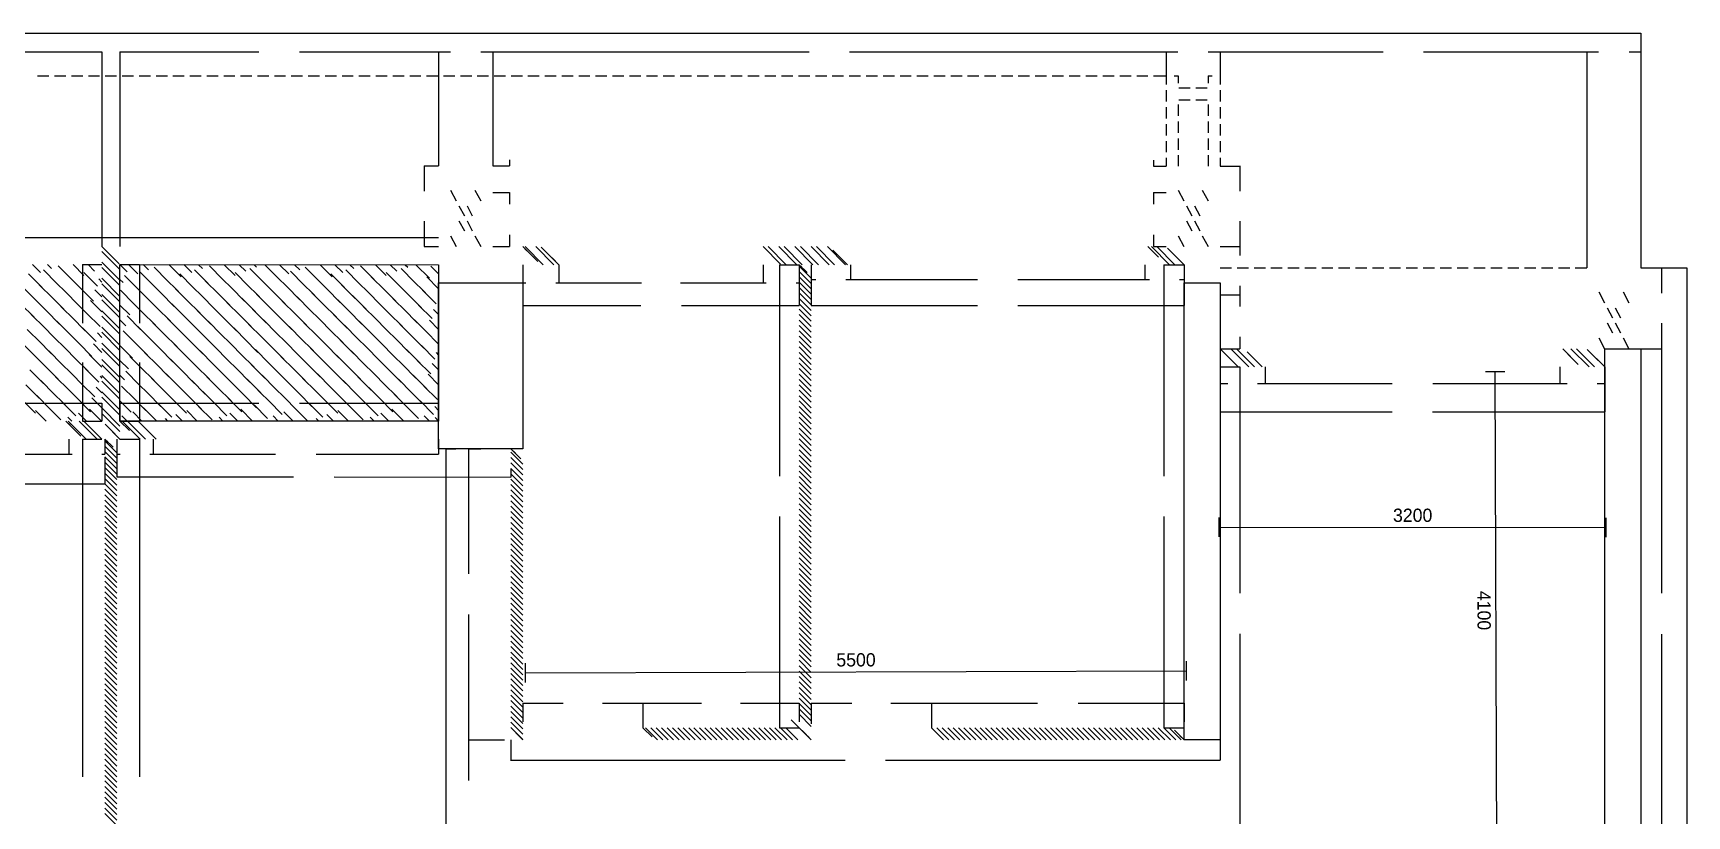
# Model space of a CAD drawing. Header units: metres. Extents: x -20.8 to 16.7, y -14.9 to 14.7.
# Drawn here: x 2.97 to 16.73, y 8.19 to 14.7 of the extents above; entities that cross this region are included whole.
import ezdxf
from ezdxf.enums import TextEntityAlignment as Align

# ---------------------------------------------------------------- set-up
doc = ezdxf.new("R2010")
doc.units = ezdxf.units.M
for name, color, linetype in [('CAD_DIM_TEXT', 3, 'Continuous'), ('CAD_DIM_WALL_TO_WALL', 1, 'Continuous'), ('CAD_PLAN_WALLS', 8, 'Continuous')]:
    doc.layers.add(name, color=color, linetype=linetype)

msp = doc.modelspace()

# ---------------------------------------------------------------- linework, layer by layer
at = {"layer": 'CAD_DIM_WALL_TO_WALL'}
for p, q in [((15.213, 11.882), (15.053, 11.881)), ((15.147, 7.914), (15.133, 11.882)), ((12.835, 10.509), (12.835, 10.669)), ((16.056, 10.508), (16.056, 10.668)), ((12.835, 10.589), (16.056, 10.588)), ((7.066, 9.299), (7.066, 9.459)), ((7.066, 9.379), (12.564, 9.395)), ((12.565, 9.315), (12.564, 9.475))]:
    msp.add_line(p, q, dxfattribs=at)
at = {"layer": 'CAD_PLAN_WALLS'}
for p, q in [((-1.36, 14.697), (16.345, 14.697)), ((16.345, 14.697), (16.345, 12.747)), ((2.385, 14.543), (3.542, 14.543)), ((3.492, 14.543), (3.542, 14.543)), ((3.542, 14.543), (3.542, 12.923)), ((3.542, 14.543), (3.542, 12.923)), ((3.692, 14.543), (3.692, 12.923)), ((3.692, 14.543), (3.742, 14.543)), ((3.692, 14.543), (3.692, 12.923)), ((3.692, 14.543), (4.848, 14.543)), ((5.186, 14.543), (6.343, 14.543)), ((6.343, 14.543), (6.342, 13.593)), ((6.343, 14.543), (6.342, 13.593)), ((6.342, 14.543), (6.441, 14.543)), ((6.694, 14.543), (6.793, 14.543)), ((6.793, 14.543), (6.793, 13.593)), ((6.793, 14.543), (6.793, 13.593)), ((6.793, 14.543), (9.425, 14.543)), ((9.761, 14.543), (12.394, 14.543)), ((12.394, 14.543), (12.394, 14.343)), ((12.394, 14.543), (12.394, 14.343)), ((12.394, 14.543), (12.492, 14.543)), ((12.745, 14.543), (12.844, 14.543)), ((12.844, 14.543), (12.844, 14.343)), ((12.844, 14.543), (12.844, 14.343)), ((12.844, 14.543), (14.201, 14.543)), ((14.537, 14.543), (15.895, 14.543)), ((15.895, 14.543), (15.895, 12.747)), ((15.895, 14.543), (15.895, 12.747)), ((15.895, 14.543), (15.993, 14.543)), ((16.246, 14.543), (16.345, 14.543)), ((16.345, 14.543), (16.345, 12.747)), ((3.007, 14.343), (3.101, 14.343)), ((3.148, 14.343), (3.242, 14.343)), ((3.289, 14.343), (3.382, 14.343)), ((3.429, 14.343), (3.523, 14.343)), ((3.57, 14.343), (3.664, 14.343)), ((3.711, 14.343), (3.804, 14.343)), ((3.851, 14.343), (3.945, 14.343)), ((3.992, 14.343), (4.086, 14.343)), ((4.133, 14.343), (4.226, 14.343)), ((4.273, 14.343), (4.367, 14.343)), ((4.414, 14.343), (4.508, 14.343)), ((4.555, 14.343), (4.648, 14.343)), ((4.695, 14.343), (4.789, 14.343)), ((4.836, 14.343), (4.93, 14.343)), ((4.977, 14.343), (5.07, 14.343)), ((5.117, 14.343), (5.211, 14.343)), ((5.258, 14.343), (5.352, 14.343)), ((5.399, 14.343), (5.492, 14.343)), ((5.539, 14.343), (5.633, 14.343)), ((5.68, 14.343), (5.774, 14.343)), ((5.821, 14.343), (5.914, 14.343)), ((5.961, 14.343), (6.055, 14.343)), ((6.102, 14.343), (6.196, 14.343)), ((6.242, 14.343), (6.336, 14.343)), ((6.383, 14.343), (6.477, 14.343)), ((6.524, 14.343), (6.618, 14.343)), ((6.664, 14.343), (6.758, 14.343)), ((6.805, 14.343), (6.899, 14.343)), ((6.946, 14.343), (7.04, 14.343)), ((7.086, 14.343), (7.18, 14.343)), ((7.227, 14.343), (7.321, 14.343)), ((7.368, 14.343), (7.461, 14.343)), ((7.508, 14.343), (7.602, 14.343)), ((7.649, 14.343), (7.743, 14.343)), ((7.79, 14.343), (7.883, 14.343)), ((7.93, 14.343), (8.024, 14.343)), ((8.071, 14.343), (8.165, 14.343)), ((8.212, 14.343), (8.305, 14.343)), ((8.352, 14.343), (8.446, 14.343)), ((8.493, 14.343), (8.587, 14.343)), ((8.634, 14.343), (8.727, 14.343)), ((8.774, 14.343), (8.868, 14.343)), ((8.915, 14.343), (9.009, 14.343)), ((9.056, 14.343), (9.149, 14.343)), ((9.196, 14.343), (9.29, 14.343)), ((9.337, 14.343), (9.431, 14.343)), ((9.478, 14.343), (9.571, 14.343)), ((9.618, 14.343), (9.712, 14.343)), ((9.759, 14.343), (9.853, 14.343)), ((9.9, 14.343), (9.993, 14.343)), ((10.04, 14.343), (10.134, 14.343)), ((10.181, 14.343), (10.275, 14.343)), ((10.322, 14.343), (10.415, 14.343)), ((10.462, 14.343), (10.556, 14.343)), ((10.603, 14.343), (10.697, 14.343)), ((10.743, 14.343), (10.837, 14.343)), ((10.884, 14.343), (10.978, 14.343)), ((11.025, 14.343), (11.119, 14.343)), ((11.165, 14.343), (11.259, 14.343)), ((11.306, 14.343), (11.4, 14.343)), ((11.447, 14.343), (11.541, 14.343)), ((11.587, 14.343), (11.681, 14.343)), ((11.728, 14.343), (11.822, 14.343)), ((11.869, 14.343), (11.962, 14.343)), ((12.009, 14.343), (12.103, 14.343)), ((12.15, 14.343), (12.244, 14.343)), ((12.291, 14.343), (12.394, 14.343)), ((12.394, 14.343), (12.394, 14.269)), ((12.461, 14.343), (12.494, 14.343)), ((12.494, 14.343), (12.494, 14.282)), ((12.744, 14.343), (12.744, 14.282)), ((12.744, 14.343), (12.777, 14.343)), ((12.844, 14.343), (12.844, 14.269)), ((12.394, 14.222), (12.394, 14.129)), ((12.502, 14.243), (12.595, 14.243)), ((12.642, 14.243), (12.736, 14.243)), ((12.844, 14.222), (12.844, 14.129)), ((12.394, 14.082), (12.394, 13.988)), ((12.494, 14.104), (12.494, 14.01)), ((12.502, 14.143), (12.595, 14.143)), ((12.642, 14.143), (12.736, 14.143)), ((12.744, 14.104), (12.744, 14.01)), ((12.844, 14.082), (12.844, 13.988)), ((12.394, 13.941), (12.394, 13.847)), ((12.494, 13.963), (12.494, 13.869)), ((12.744, 13.963), (12.744, 13.869)), ((12.844, 13.941), (12.844, 13.847)), ((12.394, 13.8), (12.394, 13.707)), ((12.494, 13.822), (12.494, 13.728)), ((12.744, 13.822), (12.744, 13.728)), ((12.844, 13.8), (12.844, 13.707)), ((6.932, 13.643), (6.932, 13.593)), ((12.289, 13.642), (12.289, 13.592)), ((12.394, 13.66), (12.394, 13.592)), ((12.494, 13.682), (12.494, 13.592)), ((12.744, 13.682), (12.744, 13.592)), ((12.844, 13.66), (12.844, 13.592)), ((6.222, 13.593), (6.342, 13.593)), ((6.222, 13.593), (6.222, 13.382)), ((6.793, 13.593), (6.932, 13.593)), ((12.289, 13.592), (12.394, 13.592)), ((12.844, 13.592), (13.007, 13.592)), ((13.007, 13.593), (13.007, 13.382)), ((6.442, 13.393), (6.49, 13.302)), ((6.645, 13.393), (6.693, 13.302)), ((6.793, 13.373), (6.932, 13.373)), ((6.793, 13.373), (6.932, 13.373)), ((6.932, 13.373), (6.932, 13.274)), ((6.932, 13.373), (6.932, 13.323)), ((12.289, 13.372), (12.394, 13.372)), ((12.289, 13.372), (12.289, 13.274)), ((12.289, 13.372), (12.394, 13.372)), ((12.289, 13.372), (12.289, 13.322)), ((12.494, 13.392), (12.542, 13.302)), ((12.696, 13.392), (12.744, 13.302)), ((6.512, 13.261), (6.557, 13.178)), ((6.579, 13.261), (6.623, 13.178)), ((12.564, 13.261), (12.608, 13.178)), ((12.63, 13.261), (12.674, 13.178)), ((6.222, 13.133), (6.222, 12.922)), ((6.512, 13.137), (6.557, 13.054)), ((6.579, 13.137), (6.623, 13.054)), ((12.564, 13.137), (12.608, 13.054)), ((12.63, 13.137), (12.674, 13.054)), ((13.007, 13.133), (13.007, 12.922)), ((0.891, 12.998), (6.342, 12.997)), ((6.442, 13.013), (6.49, 12.922)), ((6.645, 13.013), (6.693, 12.922)), ((6.932, 13.021), (6.932, 12.922)), ((12.289, 13.021), (12.289, 12.922)), ((12.494, 13.012), (12.542, 12.922)), ((12.696, 13.012), (12.744, 12.922)), ((3.542, 12.923), (3.596, 12.868)), ((3.542, 12.923), (3.686, 12.778)), ((3.542, 12.883), (3.692, 12.733)), ((6.222, 12.922), (6.342, 12.922)), ((6.793, 12.922), (6.932, 12.922)), ((7.043, 12.922), (7.077, 12.888)), ((7.043, 12.922), (7.167, 12.798)), ((7.062, 12.922), (7.212, 12.772)), ((7.152, 12.922), (7.302, 12.772)), ((7.197, 12.919), (7.343, 12.772)), ((7.286, 12.829), (7.343, 12.772)), ((9.043, 12.922), (9.098, 12.867)), ((9.043, 12.922), (9.188, 12.777)), ((9.083, 12.922), (9.233, 12.772)), ((9.173, 12.922), (9.323, 12.772)), ((9.218, 12.922), (9.368, 12.772)), ((9.307, 12.922), (9.457, 12.772)), ((9.352, 12.922), (9.502, 12.772)), ((9.442, 12.922), (9.592, 12.772)), ((9.487, 12.922), (9.637, 12.772)), ((9.577, 12.922), (9.727, 12.772)), ((9.622, 12.894), (9.743, 12.772)), ((9.712, 12.804), (9.743, 12.772)), ((12.244, 12.922), (12.332, 12.834)), ((12.244, 12.922), (12.287, 12.879)), ((12.272, 12.922), (12.422, 12.772)), ((12.289, 12.922), (12.394, 12.922)), ((12.317, 12.922), (12.467, 12.772)), ((12.406, 12.91), (12.544, 12.772)), ((12.451, 12.865), (12.544, 12.772)), ((12.844, 12.922), (13.007, 12.922)), ((12.844, 12.922), (13.007, 12.922)), ((13.007, 12.922), (13.007, 12.849)), ((2.932, 12.695), (3.044, 12.582)), ((2.965, 12.773), (3.032, 12.706)), ((3.055, 12.728), (3.167, 12.616)), ((3.089, 12.773), (3.122, 12.74)), ((3.179, 12.762), (3.291, 12.65)), ((3.268, 12.672), (3.381, 12.56)), ((3.302, 12.773), (3.391, 12.683)), ((3.379, 12.773), (3.542, 12.773)), ((3.379, 12.773), (3.379, 12.285)), ((3.392, 12.706), (3.504, 12.594)), ((3.426, 12.773), (3.481, 12.717)), ((3.542, 12.793), (3.692, 12.643)), ((3.542, 12.749), (3.692, 12.598)), ((3.542, 12.659), (3.692, 12.509)), ((3.692, 12.773), (3.751, 12.714)), ((3.692, 12.773), (3.854, 12.773)), ((3.692, 12.773), (6.342, 12.772)), ((3.692, 11.472), (3.692, 12.773)), ((3.729, 12.683), (3.841, 12.571)), ((3.762, 12.773), (3.84, 12.695)), ((3.852, 12.717), (3.965, 12.605)), ((3.854, 12.773), (3.854, 12.285)), ((3.886, 12.773), (3.93, 12.728)), ((3.976, 12.751), (4.088, 12.638)), ((4.066, 12.661), (4.178, 12.549)), ((4.099, 12.773), (4.2, 12.672)), ((4.189, 12.695), (4.301, 12.582)), ((4.223, 12.773), (4.289, 12.706)), ((4.313, 12.728), (4.425, 12.616)), ((4.346, 12.772), (4.379, 12.74)), ((4.436, 12.762), (4.548, 12.65)), ((4.526, 12.672), (4.638, 12.56)), ((4.56, 12.772), (4.649, 12.683)), ((4.649, 12.706), (4.762, 12.594)), ((4.683, 12.772), (4.739, 12.717)), ((4.773, 12.74), (4.885, 12.627)), ((4.807, 12.772), (4.828, 12.751)), ((4.896, 12.772), (5.008, 12.661)), ((4.986, 12.683), (5.099, 12.571)), ((5.02, 12.772), (5.098, 12.695)), ((5.11, 12.717), (5.222, 12.605)), ((5.143, 12.772), (5.188, 12.728)), ((5.233, 12.751), (5.346, 12.638)), ((5.323, 12.661), (5.435, 12.549)), ((5.357, 12.772), (5.457, 12.672)), ((5.447, 12.695), (5.559, 12.582)), ((5.48, 12.772), (5.547, 12.706)), ((5.57, 12.728), (5.682, 12.616)), ((5.604, 12.772), (5.637, 12.74)), ((5.694, 12.762), (5.806, 12.65)), ((5.783, 12.672), (5.896, 12.56)), ((5.817, 12.772), (5.906, 12.683)), ((5.907, 12.706), (6.019, 12.594)), ((5.941, 12.772), (5.996, 12.717)), ((6.03, 12.74), (6.143, 12.627)), ((6.064, 12.772), (6.086, 12.751)), ((6.154, 12.772), (6.266, 12.661)), ((6.244, 12.67), (6.342, 12.571)), ((6.277, 12.76), (6.342, 12.695)), ((6.342, 12.772), (6.342, 11.472)), ((7.043, 12.772), (7.043, 12.622)), ((7.043, 12.772), (7.043, 12.432)), ((7.343, 12.772), (7.343, 12.622)), ((7.343, 12.772), (7.343, 12.622)), ((9.043, 12.772), (9.043, 12.622)), ((9.043, 12.772), (9.043, 12.622)), ((9.179, 12.772), (9.343, 12.772)), ((9.179, 12.772), (9.179, 11.015)), ((9.343, 12.772), (9.343, 12.622)), ((9.343, 12.772), (9.364, 12.751)), ((9.343, 12.772), (9.409, 12.706)), ((9.343, 12.772), (9.343, 12.432)), ((9.343, 12.761), (9.443, 12.661)), ((9.343, 12.716), (9.443, 12.616)), ((9.343, 12.671), (9.443, 12.571)), ((9.443, 12.772), (9.443, 12.432)), ((9.443, 12.772), (9.443, 12.649)), ((9.768, 12.772), (9.768, 12.649)), ((9.768, 12.772), (9.768, 12.649)), ((12.219, 12.772), (12.219, 12.648)), ((12.219, 12.772), (12.219, 12.648)), ((12.375, 12.772), (12.544, 12.772)), ((12.375, 12.772), (12.375, 11.015)), ((12.544, 12.772), (12.544, 12.648)), ((12.544, 12.772), (12.544, 12.432)), ((12.844, 12.747), (12.939, 12.747)), ((12.986, 12.747), (13.08, 12.747)), ((13.127, 12.747), (13.221, 12.747)), ((13.267, 12.747), (13.361, 12.747)), ((13.408, 12.747), (13.502, 12.747)), ((13.549, 12.747), (13.643, 12.747)), ((13.689, 12.747), (13.783, 12.747)), ((13.83, 12.747), (13.924, 12.747)), ((13.971, 12.747), (14.064, 12.747)), ((14.111, 12.747), (14.205, 12.747)), ((14.252, 12.747), (14.346, 12.747)), ((14.393, 12.747), (14.486, 12.747)), ((14.533, 12.747), (14.627, 12.747)), ((14.674, 12.747), (14.768, 12.747)), ((14.815, 12.747), (14.908, 12.747)), ((14.955, 12.747), (15.049, 12.747)), ((15.096, 12.747), (15.19, 12.747)), ((15.237, 12.747), (15.33, 12.747)), ((15.377, 12.747), (15.471, 12.747)), ((15.518, 12.747), (15.612, 12.747)), ((15.659, 12.747), (15.752, 12.747)), ((15.799, 12.747), (15.895, 12.747)), ((16.345, 12.747), (16.517, 12.747)), ((16.345, 12.747), (16.727, 12.747)), ((16.517, 12.747), (16.517, 12.535)), ((16.727, 12.747), (16.727, 0.242)), ((2.898, 12.571), (3.01, 12.459)), ((3.021, 12.605), (3.134, 12.493)), ((3.145, 12.639), (3.257, 12.526)), ((3.235, 12.549), (3.347, 12.436)), ((3.358, 12.582), (3.471, 12.47)), ((3.482, 12.564), (3.542, 12.504)), ((3.515, 12.654), (3.542, 12.627)), ((3.542, 12.614), (3.692, 12.464)), ((3.542, 12.524), (3.692, 12.374)), ((3.692, 12.65), (3.718, 12.624)), ((3.695, 12.56), (3.807, 12.448)), ((3.819, 12.594), (3.931, 12.481)), ((3.942, 12.627), (4.054, 12.515)), ((4.032, 12.537), (4.144, 12.425)), ((4.155, 12.571), (4.268, 12.459)), ((4.279, 12.605), (4.391, 12.493)), ((4.402, 12.638), (4.515, 12.526)), ((4.492, 12.549), (4.605, 12.436)), ((4.616, 12.582), (4.728, 12.47)), ((4.739, 12.616), (4.852, 12.504)), ((4.829, 12.526), (4.941, 12.414)), ((4.863, 12.65), (4.975, 12.537)), ((4.953, 12.56), (5.065, 12.448)), ((5.076, 12.594), (5.188, 12.481)), ((5.2, 12.627), (5.312, 12.515)), ((5.289, 12.537), (5.402, 12.425)), ((5.413, 12.571), (5.525, 12.459)), ((5.536, 12.605), (5.649, 12.492)), ((5.66, 12.638), (5.772, 12.526)), ((5.75, 12.549), (5.862, 12.436)), ((5.873, 12.582), (5.986, 12.47)), ((5.997, 12.616), (6.109, 12.504)), ((6.087, 12.526), (6.199, 12.414)), ((6.12, 12.65), (6.233, 12.537)), ((6.21, 12.56), (6.322, 12.448)), ((6.342, 12.622), (7.043, 12.622)), ((6.342, 11.242), (6.342, 12.622)), ((7.043, 12.622), (7.069, 12.622)), ((7.043, 12.622), (7.043, 11.242)), ((7.317, 12.622), (7.343, 12.622)), ((7.343, 12.622), (8.03, 12.622)), ((8.355, 12.622), (9.043, 12.622)), ((9.043, 12.622), (9.069, 12.622)), ((9.317, 12.622), (9.343, 12.622)), ((9.343, 12.627), (9.443, 12.527)), ((9.343, 12.582), (9.443, 12.482)), ((9.343, 12.537), (9.443, 12.437)), ((9.443, 12.649), (9.481, 12.649)), ((9.73, 12.649), (9.768, 12.649)), ((9.768, 12.649), (10.825, 12.649)), ((11.162, 12.649), (12.219, 12.649)), ((12.219, 12.649), (12.257, 12.649)), ((12.506, 12.649), (12.544, 12.649)), ((12.544, 12.622), (12.844, 12.622)), ((12.544, 8.821), (12.544, 12.622)), ((12.844, 12.622), (12.844, 8.821)), ((12.844, 12.522), (13.007, 12.522)), ((12.844, 12.522), (13.007, 12.522)), ((13.007, 12.596), (13.007, 12.522)), ((13.007, 12.522), (13.007, 12.424)), ((15.995, 12.547), (16.043, 12.455)), ((16.196, 12.547), (16.245, 12.455)), ((2.864, 12.448), (2.977, 12.335)), ((2.988, 12.481), (3.1, 12.369)), ((3.078, 12.392), (3.19, 12.279)), ((3.111, 12.515), (3.224, 12.403)), ((3.201, 12.425), (3.313, 12.313)), ((3.325, 12.459), (3.437, 12.347)), ((3.448, 12.474), (3.542, 12.38)), ((3.542, 12.479), (3.692, 12.329)), ((3.542, 12.389), (3.692, 12.239)), ((3.692, 12.436), (3.774, 12.355)), ((3.785, 12.47), (3.897, 12.358)), ((3.908, 12.504), (4.021, 12.391)), ((3.998, 12.414), (4.111, 12.302)), ((4.122, 12.448), (4.234, 12.335)), ((4.245, 12.481), (4.358, 12.369)), ((4.335, 12.391), (4.447, 12.279)), ((4.369, 12.515), (4.481, 12.403)), ((4.459, 12.425), (4.571, 12.313)), ((4.582, 12.459), (4.694, 12.347)), ((4.706, 12.493), (4.818, 12.38)), ((4.795, 12.403), (4.908, 12.29)), ((4.919, 12.436), (5.031, 12.324)), ((5.042, 12.47), (5.155, 12.358)), ((5.166, 12.504), (5.278, 12.391)), ((5.256, 12.414), (5.368, 12.302)), ((5.379, 12.448), (5.492, 12.335)), ((5.503, 12.481), (5.615, 12.369)), ((5.593, 12.391), (5.705, 12.279)), ((5.626, 12.515), (5.739, 12.403)), ((5.716, 12.425), (5.828, 12.313)), ((5.84, 12.459), (5.952, 12.347)), ((5.963, 12.492), (6.075, 12.38)), ((6.053, 12.403), (6.165, 12.29)), ((6.176, 12.436), (6.289, 12.324)), ((6.3, 12.4), (6.342, 12.358)), ((7.043, 12.432), (8.024, 12.432)), ((8.362, 12.432), (9.343, 12.432)), ((9.343, 12.492), (9.443, 12.392)), ((9.343, 12.447), (9.443, 12.347)), ((9.343, 12.402), (9.443, 12.302)), ((9.443, 12.432), (10.826, 12.432)), ((11.161, 12.432), (12.544, 12.432)), ((16.065, 12.413), (16.109, 12.33)), ((16.131, 12.413), (16.174, 12.33)), ((2.954, 12.358), (3.066, 12.246)), ((3.044, 12.268), (3.156, 12.156)), ((3.167, 12.302), (3.28, 12.189)), ((3.291, 12.335), (3.403, 12.223)), ((3.381, 12.246), (3.493, 12.133)), ((3.414, 12.369), (3.527, 12.257)), ((3.542, 12.344), (3.692, 12.194)), ((3.542, 12.254), (3.692, 12.104)), ((3.692, 12.313), (3.74, 12.265)), ((3.751, 12.347), (3.864, 12.234)), ((3.841, 12.257), (3.953, 12.144)), ((3.875, 12.38), (3.987, 12.268)), ((3.965, 12.29), (4.077, 12.178)), ((4.088, 12.324), (4.2, 12.212)), ((4.212, 12.358), (4.324, 12.246)), ((4.301, 12.268), (4.414, 12.156)), ((4.425, 12.302), (4.537, 12.189)), ((4.548, 12.335), (4.661, 12.223)), ((4.638, 12.246), (4.75, 12.133)), ((4.672, 12.369), (4.784, 12.257)), ((4.762, 12.279), (4.874, 12.167)), ((4.885, 12.313), (4.998, 12.201)), ((5.009, 12.347), (5.121, 12.234)), ((5.099, 12.257), (5.211, 12.144)), ((5.132, 12.38), (5.245, 12.268)), ((5.222, 12.29), (5.334, 12.178)), ((5.346, 12.324), (5.458, 12.212)), ((5.469, 12.358), (5.581, 12.245)), ((5.559, 12.268), (5.671, 12.156)), ((5.682, 12.302), (5.795, 12.189)), ((5.806, 12.335), (5.918, 12.223)), ((5.896, 12.245), (6.008, 12.133)), ((5.929, 12.369), (6.042, 12.257)), ((6.019, 12.279), (6.132, 12.167)), ((6.143, 12.313), (6.255, 12.201)), ((6.266, 12.31), (6.342, 12.234)), ((9.343, 12.357), (9.443, 12.257)), ((9.343, 12.312), (9.443, 12.212)), ((9.343, 12.267), (9.443, 12.167)), ((16.065, 12.289), (16.109, 12.206)), ((16.131, 12.289), (16.174, 12.206)), ((16.517, 12.285), (16.517, 12.072)), ((2.887, 12.111), (2.999, 11.999)), ((2.92, 12.234), (3.033, 12.122)), ((3.01, 12.145), (3.122, 12.032)), ((3.134, 12.178), (3.246, 12.066)), ((3.257, 12.212), (3.369, 12.1)), ((3.347, 12.122), (3.459, 12.01)), ((3.471, 12.115), (3.542, 12.043)), ((3.504, 12.205), (3.542, 12.167)), ((3.542, 12.21), (3.692, 12.06)), ((3.542, 12.12), (3.692, 11.97)), ((3.718, 12.223), (3.83, 12.111)), ((3.807, 12.133), (3.92, 12.021)), ((3.931, 12.167), (4.043, 12.055)), ((4.054, 12.201), (4.167, 12.088)), ((4.144, 12.111), (4.256, 11.999)), ((4.178, 12.234), (4.29, 12.122)), ((4.268, 12.144), (4.38, 12.032)), ((4.391, 12.178), (4.503, 12.066)), ((4.515, 12.212), (4.627, 12.1)), ((4.605, 12.122), (4.717, 12.01)), ((4.728, 12.156), (4.84, 12.043)), ((4.852, 12.189), (4.964, 12.077)), ((4.975, 12.223), (5.087, 12.111)), ((5.065, 12.133), (5.177, 12.021)), ((5.188, 12.167), (5.301, 12.055)), ((5.312, 12.201), (5.424, 12.088)), ((5.402, 12.111), (5.514, 11.998)), ((5.435, 12.234), (5.548, 12.122)), ((5.525, 12.144), (5.637, 12.032)), ((5.649, 12.178), (5.761, 12.066)), ((5.772, 12.212), (5.884, 12.1)), ((5.862, 12.122), (5.974, 12.01)), ((5.986, 12.156), (6.098, 12.043)), ((6.109, 12.189), (6.221, 12.077)), ((6.233, 12.221), (6.342, 12.111)), ((9.343, 12.222), (9.443, 12.122)), ((9.343, 12.177), (9.443, 12.077)), ((9.343, 12.133), (9.443, 12.033)), ((13.007, 12.171), (13.007, 12.072)), ((15.995, 12.164), (16.043, 12.072)), ((16.196, 12.164), (16.245, 12.072)), ((2.977, 12.021), (3.089, 11.909)), ((3.1, 12.055), (3.212, 11.942)), ((3.224, 12.088), (3.336, 11.976)), ((3.313, 11.999), (3.426, 11.886)), ((3.437, 12.025), (3.542, 11.92)), ((3.542, 12.075), (3.692, 11.925)), ((3.542, 11.985), (3.692, 11.835)), ((3.692, 12.1), (3.796, 11.995)), ((3.692, 11.976), (3.762, 11.905)), ((3.774, 12.01), (3.886, 11.897)), ((3.897, 12.043), (4.009, 11.931)), ((4.021, 12.077), (4.133, 11.965)), ((4.111, 11.987), (4.223, 11.875)), ((4.234, 12.021), (4.346, 11.909)), ((4.358, 12.055), (4.47, 11.942)), ((4.481, 12.088), (4.593, 11.976)), ((4.571, 11.999), (4.683, 11.886)), ((4.694, 12.032), (4.807, 11.92)), ((4.818, 12.066), (4.93, 11.954)), ((4.908, 11.976), (5.02, 11.864)), ((4.941, 12.1), (5.054, 11.987)), ((5.031, 12.01), (5.143, 11.897)), ((5.155, 12.043), (5.267, 11.931)), ((5.278, 12.077), (5.39, 11.965)), ((5.368, 11.987), (5.48, 11.875)), ((5.492, 12.021), (5.604, 11.909)), ((5.615, 12.055), (5.727, 11.942)), ((5.739, 12.088), (5.851, 11.976)), ((5.828, 11.998), (5.941, 11.886)), ((5.952, 12.032), (6.064, 11.92)), ((6.075, 12.066), (6.188, 11.954)), ((6.165, 11.976), (6.277, 11.864)), ((6.199, 12.1), (6.311, 11.987)), ((6.322, 12.041), (6.342, 12.021)), ((9.343, 12.088), (9.443, 11.988)), ((9.343, 12.043), (9.443, 11.943)), ((9.343, 11.998), (9.443, 11.898)), ((12.844, 12.072), (12.994, 11.922)), ((12.844, 12.072), (12.86, 12.057)), ((12.844, 12.072), (12.949, 11.967)), ((12.844, 12.072), (13.007, 12.072)), ((12.934, 12.072), (13.084, 11.922)), ((12.979, 12.072), (13.129, 11.922)), ((13.069, 12.047), (13.194, 11.922)), ((13.114, 12.002), (13.194, 11.922)), ((15.695, 12.072), (15.824, 11.943)), ((15.695, 12.072), (15.779, 11.988)), ((15.763, 12.072), (15.913, 11.922)), ((15.808, 12.072), (15.958, 11.922)), ((15.898, 12.068), (16.045, 11.922)), ((15.943, 12.024), (16.045, 11.922)), ((16.044, 7.671), (16.045, 12.072)), ((16.045, 12.072), (16.345, 12.072)), ((16.345, 12.072), (16.517, 12.072)), ((16.345, 12.072), (16.517, 12.072)), ((16.345, 12.072), (16.345, 7.671)), ((16.517, 12.072), (16.517, 10.042)), ((2.943, 11.897), (3.055, 11.785)), ((3.066, 11.931), (3.179, 11.819)), ((3.156, 11.841), (3.268, 11.729)), ((3.19, 11.965), (3.302, 11.853)), ((3.28, 11.875), (3.392, 11.763)), ((3.379, 11.96), (3.379, 11.472)), ((3.403, 11.909), (3.515, 11.796)), ((3.527, 11.845), (3.542, 11.83)), ((3.542, 11.94), (3.692, 11.79)), ((3.542, 11.85), (3.692, 11.7)), ((3.692, 11.853), (3.729, 11.816)), ((3.74, 11.886), (3.852, 11.774)), ((3.854, 11.96), (3.854, 11.472)), ((3.864, 11.92), (3.976, 11.808)), ((3.987, 11.954), (4.099, 11.841)), ((4.077, 11.864), (4.189, 11.751)), ((4.2, 11.897), (4.313, 11.785)), ((4.324, 11.931), (4.436, 11.819)), ((4.414, 11.841), (4.526, 11.729)), ((4.447, 11.965), (4.56, 11.853)), ((4.537, 11.875), (4.649, 11.763)), ((4.661, 11.909), (4.773, 11.796)), ((4.784, 11.942), (4.896, 11.83)), ((4.874, 11.853), (4.986, 11.74)), ((4.998, 11.886), (5.11, 11.774)), ((5.121, 11.92), (5.233, 11.808)), ((5.245, 11.954), (5.357, 11.841)), ((5.334, 11.864), (5.447, 11.751)), ((5.458, 11.897), (5.57, 11.785)), ((5.581, 11.931), (5.694, 11.819)), ((5.671, 11.841), (5.783, 11.729)), ((5.705, 11.965), (5.817, 11.853)), ((5.795, 11.875), (5.907, 11.763)), ((5.918, 11.909), (6.03, 11.796)), ((6.042, 11.942), (6.154, 11.83)), ((6.132, 11.853), (6.244, 11.74)), ((6.255, 11.861), (6.342, 11.774)), ((6.289, 11.951), (6.342, 11.897)), ((9.343, 11.953), (9.443, 11.853)), ((9.343, 11.908), (9.443, 11.808)), ((9.343, 11.863), (9.443, 11.763)), ((12.844, 11.922), (12.844, 11.784)), ((12.844, 11.922), (13.007, 11.922)), ((12.844, 11.922), (12.844, 11.549)), ((13.007, 11.922), (13.007, 10.042)), ((13.219, 11.922), (13.219, 11.784)), ((13.219, 11.922), (13.219, 11.784)), ((15.67, 11.922), (15.67, 11.784)), ((15.67, 11.922), (15.67, 11.784)), ((16.045, 11.922), (16.045, 11.784)), ((16.045, 11.922), (16.045, 11.549)), ((2.909, 11.774), (3.021, 11.662)), ((3.033, 11.808), (3.145, 11.695)), ((3.122, 11.718), (3.235, 11.606)), ((3.246, 11.752), (3.358, 11.639)), ((3.369, 11.785), (3.482, 11.673)), ((3.493, 11.755), (3.542, 11.707)), ((3.542, 11.805), (3.692, 11.655)), ((3.542, 11.716), (3.692, 11.566)), ((3.706, 11.763), (3.819, 11.65)), ((3.83, 11.796), (3.942, 11.684)), ((3.92, 11.707), (4.032, 11.594)), ((3.953, 11.83), (4.066, 11.718)), ((4.043, 11.74), (4.155, 11.628)), ((4.167, 11.774), (4.279, 11.662)), ((4.29, 11.808), (4.402, 11.695)), ((4.38, 11.718), (4.492, 11.606)), ((4.503, 11.751), (4.616, 11.639)), ((4.627, 11.785), (4.739, 11.673)), ((4.717, 11.695), (4.829, 11.583)), ((4.75, 11.819), (4.863, 11.707)), ((4.84, 11.729), (4.953, 11.617)), ((4.964, 11.763), (5.076, 11.65)), ((5.087, 11.796), (5.2, 11.684)), ((5.177, 11.707), (5.289, 11.594)), ((5.211, 11.83), (5.323, 11.718)), ((5.301, 11.74), (5.413, 11.628)), ((5.424, 11.774), (5.536, 11.662)), ((5.548, 11.808), (5.66, 11.695)), ((5.637, 11.718), (5.75, 11.605)), ((5.761, 11.751), (5.873, 11.639)), ((5.884, 11.785), (5.997, 11.673)), ((5.974, 11.695), (6.087, 11.583)), ((6.008, 11.819), (6.12, 11.707)), ((6.098, 11.729), (6.21, 11.617)), ((6.221, 11.763), (6.334, 11.65)), ((9.343, 11.818), (9.443, 11.718)), ((9.343, 11.773), (9.443, 11.673)), ((9.343, 11.728), (9.443, 11.628)), ((12.844, 11.785), (12.907, 11.785)), ((13.156, 11.785), (13.219, 11.785)), ((13.219, 11.785), (14.275, 11.784)), ((14.613, 11.784), (15.67, 11.784)), ((15.669, 11.784), (15.732, 11.784)), ((15.982, 11.784), (16.045, 11.784)), ((2.385, 11.622), (3.542, 11.622)), ((2.875, 11.65), (2.988, 11.538)), ((2.989, 11.561), (3.078, 11.472)), ((2.999, 11.684), (3.111, 11.572)), ((3.089, 11.594), (3.201, 11.482)), ((3.212, 11.628), (3.325, 11.516)), ((3.336, 11.662), (3.448, 11.549)), ((3.438, 11.572), (3.538, 11.472)), ((3.459, 11.666), (3.542, 11.583)), ((3.542, 11.671), (3.692, 11.521)), ((3.542, 11.622), (3.542, 11.472)), ((3.542, 11.581), (3.692, 11.431)), ((3.692, 11.639), (3.785, 11.546)), ((3.692, 11.622), (3.692, 11.472)), ((3.692, 11.622), (4.848, 11.622)), ((3.796, 11.673), (3.908, 11.561)), ((3.887, 11.583), (3.998, 11.472)), ((4.009, 11.617), (4.122, 11.504)), ((4.133, 11.65), (4.245, 11.538)), ((4.247, 11.561), (4.335, 11.472)), ((4.256, 11.684), (4.369, 11.572)), ((4.346, 11.594), (4.459, 11.482)), ((4.47, 11.628), (4.582, 11.516)), ((4.593, 11.662), (4.706, 11.549)), ((4.696, 11.572), (4.795, 11.472)), ((4.807, 11.606), (4.919, 11.493)), ((4.93, 11.639), (5.042, 11.527)), ((5.054, 11.673), (5.166, 11.561)), ((5.145, 11.583), (5.256, 11.472)), ((5.186, 11.622), (6.342, 11.622)), ((5.267, 11.617), (5.379, 11.504)), ((5.39, 11.65), (5.503, 11.538)), ((5.504, 11.561), (5.593, 11.472)), ((5.514, 11.684), (5.626, 11.572)), ((5.604, 11.594), (5.716, 11.482)), ((5.727, 11.628), (5.84, 11.516)), ((5.851, 11.662), (5.963, 11.549)), ((5.953, 11.572), (6.053, 11.472)), ((6.064, 11.605), (6.176, 11.493)), ((6.188, 11.639), (6.3, 11.527)), ((6.311, 11.592), (6.342, 11.561)), ((6.342, 11.622), (6.342, 11.554)), ((9.343, 11.683), (9.443, 11.583)), ((9.343, 11.639), (9.443, 11.538)), ((9.343, 11.594), (9.443, 11.494)), ((3.242, 11.472), (3.367, 11.347)), ((3.242, 11.472), (3.277, 11.437)), ((3.259, 11.505), (3.291, 11.472)), ((3.262, 11.472), (3.412, 11.322)), ((3.348, 11.538), (3.414, 11.472)), ((3.352, 11.472), (3.502, 11.322)), ((3.379, 11.472), (3.542, 11.472)), ((3.397, 11.467), (3.542, 11.322)), ((3.542, 11.536), (3.692, 11.386)), ((3.568, 11.446), (3.692, 11.322)), ((3.692, 11.472), (3.854, 11.472)), ((3.692, 11.472), (3.725, 11.439)), ((3.692, 11.472), (3.77, 11.394)), ((6.342, 11.472), (3.692, 11.472)), ((3.708, 11.516), (3.751, 11.472)), ((3.71, 11.472), (3.86, 11.322)), ((3.755, 11.472), (3.905, 11.322)), ((3.798, 11.549), (3.875, 11.472)), ((3.845, 11.469), (3.992, 11.322)), ((3.89, 11.424), (3.992, 11.322)), ((4.067, 11.493), (4.088, 11.472)), ((4.157, 11.527), (4.212, 11.472)), ((4.516, 11.504), (4.548, 11.472)), ((4.606, 11.538), (4.672, 11.472)), ((4.965, 11.516), (5.009, 11.472)), ((5.055, 11.549), (5.132, 11.472)), ((5.325, 11.493), (5.346, 11.472)), ((5.414, 11.527), (5.469, 11.472)), ((5.774, 11.504), (5.806, 11.472)), ((5.863, 11.538), (5.929, 11.472)), ((6.223, 11.516), (6.266, 11.472)), ((6.313, 11.502), (6.342, 11.472)), ((9.343, 11.549), (9.443, 11.449)), ((9.343, 11.504), (9.443, 11.404)), ((9.343, 11.459), (9.443, 11.359)), ((12.844, 11.549), (14.276, 11.549)), ((14.612, 11.549), (16.045, 11.549)), ((3.267, 11.322), (3.267, 11.198)), ((3.267, 11.322), (3.267, 11.198)), ((3.379, 11.322), (3.542, 11.322)), ((3.379, 11.322), (3.379, 8.514)), ((3.486, 11.378), (3.542, 11.322)), ((3.567, 11.322), (3.567, 11.198)), ((3.567, 11.322), (3.59, 11.299)), ((3.567, 11.322), (3.635, 11.254)), ((3.567, 11.309), (3.667, 11.209)), ((3.613, 11.401), (3.692, 11.322)), ((3.667, 11.322), (3.667, 11.008)), ((3.667, 11.322), (3.667, 11.198)), ((3.692, 11.322), (3.854, 11.322)), ((3.854, 11.322), (3.854, 8.514)), ((3.967, 11.322), (3.967, 11.198)), ((3.967, 11.322), (3.967, 11.198)), ((6.342, 11.322), (6.342, 11.198)), ((9.343, 11.414), (9.443, 11.314)), ((9.343, 11.369), (9.443, 11.269)), ((9.343, 11.324), (9.443, 11.224)), ((2.248, 11.198), (3.267, 11.198)), ((3.267, 11.198), (3.293, 11.198)), ((3.541, 11.198), (3.567, 11.198)), ((3.567, 11.264), (3.667, 11.164)), ((3.567, 11.22), (3.667, 11.12)), ((3.567, 11.175), (3.667, 11.075)), ((3.567, 11.172), (3.567, 10.949)), ((3.667, 11.198), (3.693, 11.198)), ((3.941, 11.198), (3.967, 11.198)), ((3.967, 11.198), (4.985, 11.198)), ((5.324, 11.198), (6.342, 11.198)), ((7.043, 11.242), (6.342, 11.242)), ((6.403, 11.242), (6.487, 11.242)), ((6.403, 11.242), (6.403, 7.874)), ((6.592, 11.242), (6.693, 11.242)), ((6.592, 11.242), (6.592, 10.201)), ((6.943, 11.242), (6.981, 11.204)), ((6.943, 11.242), (7.026, 11.159)), ((6.943, 11.214), (7.043, 11.114)), ((6.943, 11.169), (7.043, 11.069)), ((9.343, 11.279), (9.443, 11.179)), ((9.343, 11.234), (9.443, 11.134)), ((9.343, 11.189), (9.443, 11.089)), ((9.343, 11.144), (9.443, 11.044)), ((3.567, 11.13), (3.667, 11.03)), ((3.567, 11.085), (3.667, 10.985)), ((3.567, 11.04), (3.667, 10.94)), ((3.667, 11.008), (5.136, 11.008)), ((5.473, 11.008), (6.943, 11.007)), ((6.943, 11.124), (7.043, 11.024)), ((6.943, 11.079), (7.043, 10.979)), ((6.943, 11.079), (6.943, 11.007)), ((6.943, 11.034), (7.043, 10.934)), ((9.343, 11.1), (9.443, 11)), ((9.343, 11.055), (9.443, 10.955)), ((9.343, 11.01), (9.443, 10.91)), ((2.097, 10.949), (3.567, 10.949)), ((3.567, 10.995), (3.667, 10.895)), ((3.567, 10.95), (3.667, 10.85)), ((3.567, 10.905), (3.667, 10.805)), ((6.943, 10.99), (7.043, 10.89)), ((6.943, 10.945), (7.043, 10.845)), ((6.943, 10.9), (7.043, 10.8)), ((9.343, 10.965), (9.443, 10.865)), ((9.343, 10.92), (9.443, 10.82)), ((9.343, 10.875), (9.443, 10.775)), ((3.567, 10.86), (3.667, 10.76)), ((3.567, 10.815), (3.667, 10.715)), ((3.567, 10.77), (3.667, 10.67)), ((6.943, 10.855), (7.043, 10.755)), ((6.943, 10.81), (7.043, 10.71)), ((6.943, 10.765), (7.043, 10.665)), ((9.343, 10.83), (9.443, 10.73)), ((9.343, 10.785), (9.443, 10.685)), ((9.343, 10.74), (9.443, 10.64)), ((3.567, 10.726), (3.667, 10.625)), ((3.567, 10.681), (3.667, 10.581)), ((3.567, 10.636), (3.667, 10.536)), ((6.943, 10.72), (7.043, 10.62)), ((6.943, 10.675), (7.043, 10.575)), ((6.943, 10.63), (7.043, 10.53)), ((9.179, 10.679), (9.179, 8.921)), ((9.343, 10.695), (9.443, 10.595)), ((9.343, 10.65), (9.443, 10.55)), ((9.343, 10.606), (9.443, 10.506)), ((12.375, 10.679), (12.375, 8.921)), ((3.567, 10.591), (3.667, 10.491)), ((3.567, 10.546), (3.667, 10.446)), ((3.567, 10.501), (3.667, 10.401)), ((6.943, 10.585), (7.043, 10.485)), ((6.943, 10.54), (7.043, 10.44)), ((6.943, 10.496), (7.043, 10.396)), ((9.343, 10.561), (9.443, 10.461)), ((9.343, 10.516), (9.443, 10.416)), ((9.343, 10.471), (9.443, 10.371)), ((3.567, 10.456), (3.667, 10.356)), ((3.567, 10.411), (3.667, 10.311)), ((3.567, 10.366), (3.667, 10.266)), ((3.567, 10.321), (3.667, 10.221)), ((6.943, 10.451), (7.043, 10.351)), ((6.943, 10.406), (7.043, 10.306)), ((6.943, 10.361), (7.043, 10.261)), ((9.343, 10.426), (9.443, 10.326)), ((9.343, 10.381), (9.443, 10.281)), ((9.343, 10.336), (9.443, 10.236)), ((3.567, 10.276), (3.667, 10.176)), ((3.567, 10.231), (3.667, 10.131)), ((3.567, 10.187), (3.667, 10.087)), ((6.943, 10.316), (7.043, 10.216)), ((6.943, 10.271), (7.043, 10.171)), ((6.943, 10.226), (7.043, 10.126)), ((9.343, 10.291), (9.443, 10.191)), ((9.343, 10.246), (9.443, 10.146)), ((9.343, 10.201), (9.443, 10.101)), ((3.567, 10.142), (3.667, 10.042)), ((3.567, 10.097), (3.667, 9.997)), ((3.567, 10.052), (3.667, 9.952)), ((6.943, 10.181), (7.043, 10.081)), ((6.943, 10.136), (7.043, 10.036)), ((6.943, 10.091), (7.043, 9.991)), ((6.943, 10.046), (7.043, 9.946)), ((9.343, 10.156), (9.443, 10.056)), ((9.343, 10.112), (9.443, 10.012)), ((9.343, 10.067), (9.443, 9.967)), ((3.567, 10.007), (3.667, 9.907)), ((3.567, 9.962), (3.667, 9.862)), ((3.567, 9.917), (3.667, 9.817)), ((6.943, 10.002), (7.043, 9.902)), ((6.943, 9.957), (7.043, 9.857)), ((6.943, 9.912), (7.043, 9.812)), ((9.343, 10.022), (9.443, 9.922)), ((9.343, 9.977), (9.443, 9.877)), ((9.343, 9.932), (9.443, 9.832)), ((3.567, 9.872), (3.667, 9.772)), ((3.567, 9.827), (3.667, 9.727)), ((3.567, 9.782), (3.667, 9.682)), ((6.592, 9.863), (6.592, 8.822)), ((6.943, 9.867), (7.043, 9.767)), ((6.943, 9.822), (7.043, 9.722)), ((6.943, 9.777), (7.043, 9.677)), ((9.343, 9.887), (9.443, 9.787)), ((9.343, 9.842), (9.443, 9.742)), ((9.343, 9.797), (9.443, 9.697)), ((3.567, 9.737), (3.667, 9.637)), ((3.567, 9.693), (3.667, 9.593)), ((3.567, 9.648), (3.667, 9.548)), ((6.943, 9.732), (7.043, 9.632)), ((6.943, 9.687), (7.043, 9.587)), ((6.943, 9.642), (7.043, 9.542)), ((9.343, 9.752), (9.443, 9.652)), ((9.343, 9.707), (9.443, 9.607)), ((9.343, 9.662), (9.443, 9.562)), ((13.007, 9.702), (13.007, 7.821)), ((16.517, 9.701), (16.517, 7.671)), ((3.567, 9.603), (3.667, 9.503)), ((3.567, 9.558), (3.667, 9.458)), ((3.567, 9.513), (3.667, 9.413)), ((6.943, 9.597), (7.043, 9.497)), ((6.943, 9.552), (7.043, 9.452)), ((6.943, 9.508), (7.043, 9.407)), ((9.343, 9.618), (9.443, 9.517)), ((9.343, 9.573), (9.443, 9.473)), ((9.343, 9.528), (9.443, 9.428)), ((3.567, 9.468), (3.667, 9.368)), ((3.567, 9.423), (3.667, 9.323)), ((3.567, 9.378), (3.667, 9.278)), ((6.943, 9.463), (7.043, 9.363)), ((6.943, 9.418), (7.043, 9.318)), ((6.943, 9.373), (7.043, 9.273)), ((9.343, 9.483), (9.443, 9.383)), ((9.343, 9.438), (9.443, 9.338)), ((9.343, 9.393), (9.443, 9.293)), ((3.567, 9.333), (3.667, 9.233)), ((3.567, 9.288), (3.667, 9.188)), ((3.567, 9.243), (3.667, 9.143)), ((6.943, 9.328), (7.043, 9.228)), ((6.943, 9.283), (7.043, 9.183)), ((6.943, 9.238), (7.043, 9.138)), ((9.343, 9.348), (9.443, 9.248)), ((9.343, 9.303), (9.443, 9.203)), ((9.343, 9.258), (9.443, 9.158)), ((3.567, 9.199), (3.667, 9.099)), ((3.567, 9.154), (3.667, 9.054)), ((3.567, 9.109), (3.667, 9.009)), ((6.943, 9.193), (7.043, 9.093)), ((6.943, 9.148), (7.043, 9.048)), ((6.943, 9.103), (7.043, 9.003)), ((7.042, 9.127), (7.38, 9.127)), ((7.043, 9.127), (7.043, 8.972)), ((7.705, 9.127), (8.043, 9.127)), ((8.043, 9.127), (8.043, 8.922)), ((8.043, 9.127), (8.53, 9.127)), ((8.043, 9.127), (8.043, 8.922)), ((8.855, 9.127), (9.343, 9.127)), ((9.343, 9.213), (9.443, 9.113)), ((9.343, 9.168), (9.443, 9.068)), ((9.343, 9.127), (9.343, 8.972)), ((9.343, 9.123), (9.443, 9.023)), ((9.443, 9.127), (9.443, 8.955)), ((9.443, 9.127), (9.781, 9.127)), ((10.106, 9.127), (10.443, 9.127)), ((10.443, 9.127), (10.443, 8.922)), ((10.443, 9.127), (11.325, 9.127)), ((10.443, 9.127), (10.443, 8.922)), ((11.662, 9.127), (12.544, 9.127)), ((12.544, 9.127), (12.544, 8.971)), ((3.567, 9.064), (3.667, 8.964)), ((3.567, 9.019), (3.667, 8.919)), ((3.567, 8.974), (3.667, 8.874)), ((6.943, 9.058), (7.043, 8.958)), ((6.943, 9.013), (7.043, 8.913)), ((6.943, 8.969), (7.043, 8.869)), ((9.276, 8.989), (9.443, 8.822)), ((9.321, 8.944), (9.443, 8.822)), ((9.343, 9.079), (9.443, 8.979)), ((9.343, 9.034), (9.443, 8.934)), ((3.567, 8.929), (3.667, 8.829)), ((3.567, 8.884), (3.667, 8.784)), ((3.567, 8.839), (3.667, 8.739)), ((6.592, 8.822), (6.892, 8.822)), ((6.592, 8.822), (6.592, 8.484)), ((6.592, 8.822), (6.892, 8.822)), ((6.943, 8.924), (7.043, 8.824)), ((6.943, 8.822), (6.943, 8.653)), ((6.985, 8.879), (7.043, 8.822)), ((8.043, 8.922), (8.073, 8.891)), ((8.043, 8.922), (8.118, 8.846)), ((8.063, 8.922), (8.163, 8.822)), ((8.108, 8.922), (8.208, 8.822)), ((8.153, 8.922), (8.253, 8.822)), ((8.198, 8.922), (8.298, 8.822)), ((8.243, 8.922), (8.343, 8.822)), ((8.288, 8.922), (8.388, 8.822)), ((8.333, 8.922), (8.433, 8.822)), ((8.378, 8.922), (8.478, 8.822)), ((8.423, 8.922), (8.523, 8.822)), ((8.467, 8.922), (8.567, 8.822)), ((8.512, 8.922), (8.612, 8.822)), ((8.557, 8.922), (8.657, 8.822)), ((8.602, 8.922), (8.702, 8.822)), ((8.647, 8.922), (8.747, 8.822)), ((8.692, 8.922), (8.792, 8.822)), ((8.737, 8.922), (8.837, 8.822)), ((8.782, 8.922), (8.882, 8.822)), ((8.827, 8.922), (8.927, 8.822)), ((8.872, 8.922), (8.972, 8.822)), ((8.917, 8.922), (9.017, 8.822)), ((8.961, 8.922), (9.061, 8.822)), ((9.006, 8.922), (9.106, 8.822)), ((9.051, 8.922), (9.151, 8.822)), ((9.096, 8.922), (9.196, 8.822)), ((9.141, 8.922), (9.241, 8.822)), ((9.179, 8.922), (9.343, 8.922)), ((9.186, 8.922), (9.286, 8.822)), ((9.231, 8.922), (9.331, 8.822)), ((9.366, 8.899), (9.443, 8.822)), ((9.411, 8.854), (9.443, 8.822)), ((10.443, 8.922), (10.499, 8.866)), ((10.444, 8.922), (10.544, 8.821)), ((10.488, 8.921), (10.588, 8.821)), ((10.533, 8.921), (10.633, 8.821)), ((10.578, 8.921), (10.678, 8.821)), ((10.623, 8.921), (10.723, 8.821)), ((10.668, 8.921), (10.768, 8.821)), ((10.713, 8.921), (10.813, 8.821)), ((10.758, 8.921), (10.858, 8.821)), ((10.803, 8.921), (10.903, 8.821)), ((10.848, 8.921), (10.948, 8.821)), ((10.893, 8.921), (10.993, 8.821)), ((10.938, 8.921), (11.038, 8.821)), ((10.982, 8.921), (11.082, 8.821)), ((11.027, 8.921), (11.127, 8.821)), ((11.072, 8.921), (11.172, 8.821)), ((11.117, 8.921), (11.217, 8.821)), ((11.162, 8.921), (11.262, 8.821)), ((11.207, 8.921), (11.307, 8.821)), ((11.252, 8.921), (11.352, 8.821)), ((11.297, 8.921), (11.397, 8.821)), ((11.342, 8.921), (11.442, 8.821)), ((11.387, 8.921), (11.487, 8.821)), ((11.432, 8.921), (11.532, 8.821)), ((11.476, 8.921), (11.576, 8.821)), ((11.521, 8.921), (11.621, 8.821)), ((11.566, 8.921), (11.666, 8.821)), ((11.611, 8.921), (11.711, 8.821)), ((11.656, 8.921), (11.756, 8.821)), ((11.701, 8.921), (11.801, 8.821)), ((11.746, 8.921), (11.846, 8.821)), ((11.791, 8.921), (11.891, 8.821)), ((11.836, 8.921), (11.936, 8.821)), ((11.881, 8.921), (11.981, 8.821)), ((11.926, 8.921), (12.026, 8.821)), ((11.97, 8.921), (12.071, 8.821)), ((12.015, 8.921), (12.115, 8.821)), ((12.06, 8.921), (12.16, 8.821)), ((12.105, 8.921), (12.205, 8.821)), ((12.15, 8.921), (12.25, 8.821)), ((12.195, 8.921), (12.295, 8.821)), ((12.24, 8.921), (12.34, 8.821)), ((12.285, 8.921), (12.385, 8.821)), ((12.33, 8.921), (12.43, 8.821)), ((12.375, 8.921), (12.475, 8.821)), ((12.375, 8.921), (12.544, 8.921)), ((12.42, 8.921), (12.52, 8.821)), ((12.465, 8.901), (12.544, 8.821)), ((12.509, 8.856), (12.544, 8.821)), ((12.844, 8.821), (12.544, 8.821)), ((12.844, 8.821), (12.844, 8.653)), ((3.567, 8.794), (3.667, 8.694)), ((3.567, 8.749), (3.667, 8.649)), ((3.567, 8.705), (3.667, 8.604)), ((3.567, 8.66), (3.667, 8.56)), ((3.567, 8.615), (3.667, 8.515)), ((3.567, 8.57), (3.667, 8.47)), ((6.942, 8.653), (9.725, 8.653)), ((10.061, 8.653), (12.844, 8.653)), ((3.567, 8.525), (3.667, 8.425)), ((3.567, 8.48), (3.667, 8.38)), ((3.567, 8.435), (3.667, 8.335)), ((3.567, 8.39), (3.667, 8.29)), ((3.567, 8.345), (3.667, 8.245)), ((3.567, 8.3), (3.667, 8.2)), ((3.567, 8.255), (3.667, 8.155)), ((3.567, 8.21), (3.667, 8.11))]:
    msp.add_line(p, q, dxfattribs=at)

# ---------------------------------------------------------------- texts
at = {"layer": 'CAD_DIM_TEXT'}
for s, rotation, p in [('3200', -0.0209, (14.446, 10.689)), ('4100', 270.1997, (15.04, 9.897)), ('5500', 0.1719, (9.815, 9.487))]:
    msp.add_text(s, height=0.11, rotation=rotation, dxfattribs=at).set_placement(p, align=Align.MIDDLE_CENTER)

doc.saveas('drawing.dxf')
